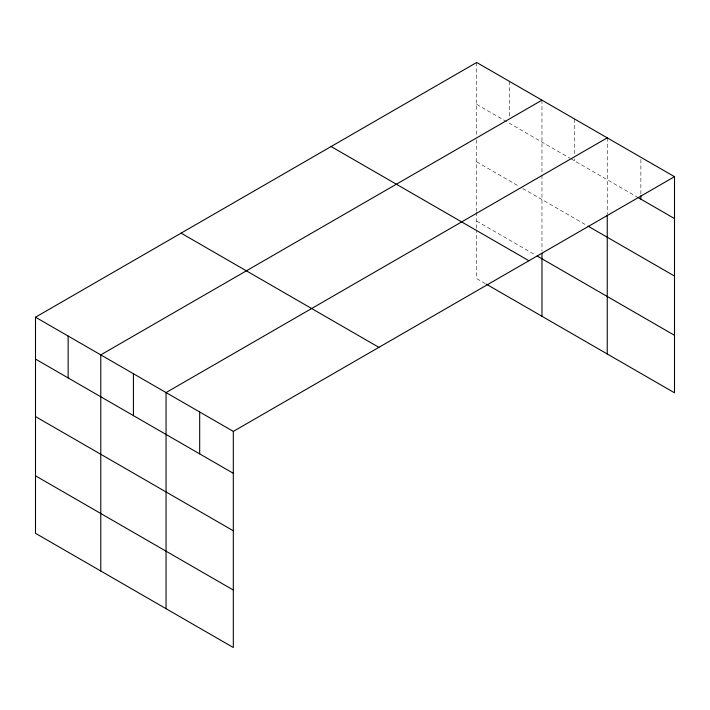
<?xml version="1.0" encoding="UTF-8"?>
<svg xmlns="http://www.w3.org/2000/svg" width="710" height="710" viewBox="0 0 710 710"><rect width="100%" height="100%" fill="white"/><g stroke="black" fill="none" stroke-linecap="round" stroke-linejoin="round"><path stroke-width="0.53" stroke-dasharray="3.55 2.66" d="M476.685 62.48L476.685 135.326M476.685 104.37L569.802 158.126M570.769 158.685L637.136 196.998M476.685 161.862L518.93 186.251M522.764 188.47L587.081 225.602M476.685 221.103L535.251 254.908M485.329 283.583L476.685 278.595L476.685 229.942M640.873 159.475L640.873 194.744M607.245 137.855L607.245 214.021M574.603 119.014L574.603 154.283M574.603 158.694L574.603 160.895M541.97 100.163L541.97 174.119M541.97 175.228L541.97 251.109M509.327 81.322L509.327 117.7M476.685 139.746L476.685 211.225M476.685 212.326L476.685 228.842"/><path stroke-width="1.06" d="M674.5 176.684L233.315 431.405L233.315 647.52L35.5 533.316L35.5 317.201L476.685 62.48L674.5 176.684L674.5 392.799L486.288 284.142M541.97 100.163L100.776 354.885L100.776 571M607.245 137.855L166.051 392.577L166.051 608.692M638.068 197.54L674.5 218.573M588.049 226.153L674.5 276.066M537.168 256.017L674.5 335.306M331.1 146.535L528.906 260.739M181.094 233.137L378.9 347.35M35.5 317.201L233.315 431.405M35.5 359.082L233.315 473.295M35.5 416.584L233.315 530.787M35.5 475.815L233.315 590.028M640.873 195.853L640.873 199.155M607.245 215.121L607.245 353.97M541.97 253.301L541.97 316.287M199.679 411.986L199.679 453.876M133.418 373.726L133.418 415.616M68.142 336.043L68.142 377.933"/></g></svg>
